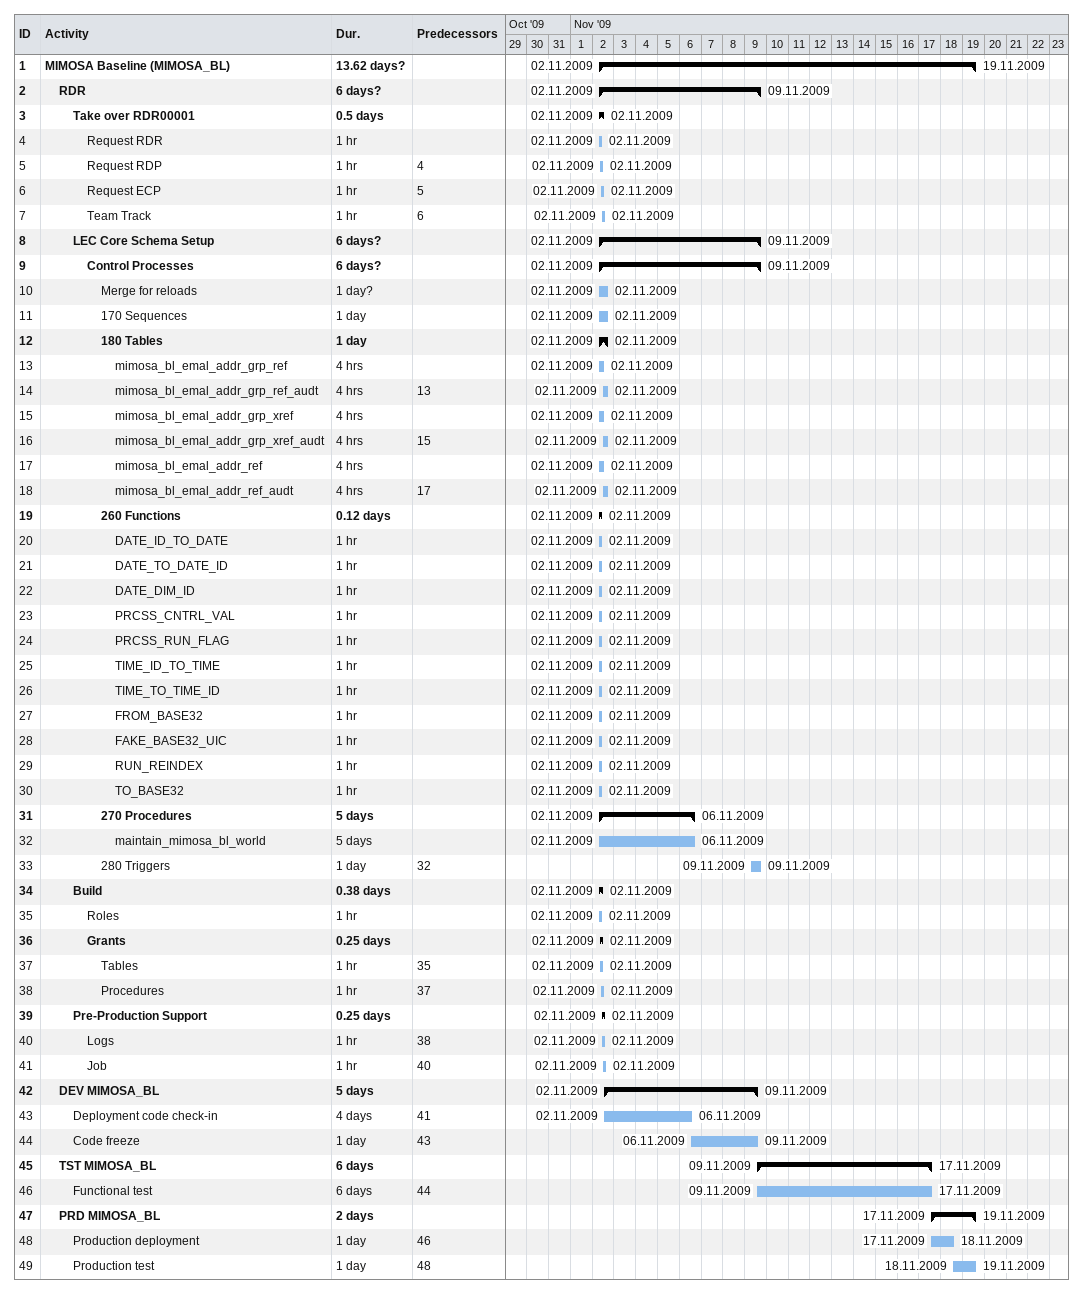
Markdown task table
| ID | Level | Task | Duration | Start | Finish | Predecessors |
|---|---|---|---|---|---|---|
| 1 | 1 | **MIMOSA Baseline (MIMOSA_BL)** | 13.62d? | 2009-11-02 | 2009-11-19 |  |
| 2 | 2 | **RDR** | 6d? | 2009-11-02 | 2009-11-09 |  |
| 3 | 3 | **Take over RDR00001** | 0.5d | 2009-11-02 | 2009-11-02 |  |
| 4 | 4 | Request RDR | 1h | 2009-11-02 | 2009-11-02 |  |
| 5 | 4 | Request RDP | 1h | 2009-11-02 | 2009-11-02 | 4 |
| 6 | 4 | Request ECP | 1h | 2009-11-02 | 2009-11-02 | 5 |
| 7 | 4 | Team Track | 1h | 2009-11-02 | 2009-11-02 | 6 |
| 8 | 3 | **LEC Core Schema Setup** | 6d? | 2009-11-02 | 2009-11-09 |  |
| 9 | 4 | **Control Processes** | 6d? | 2009-11-02 | 2009-11-09 |  |
| 10 | 5 | Merge for reloads | 1d? | 2009-11-02 | 2009-11-02 |  |
| 11 | 5 | 170 Sequences | 1d | 2009-11-02 | 2009-11-02 |  |
| 12 | 5 | **180 Tables** | 1d | 2009-11-02 | 2009-11-02 |  |
| 13 | 6 | mimosa_bl_emal_addr_grp_ref | 4h | 2009-11-02 | 2009-11-02 |  |
| 14 | 6 | mimosa_bl_emal_addr_grp_ref_audt | 4h | 2009-11-02 | 2009-11-02 | 13 |
| 15 | 6 | mimosa_bl_emal_addr_grp_xref | 4h | 2009-11-02 | 2009-11-02 |  |
| 16 | 6 | mimosa_bl_emal_addr_grp_xref_audt | 4h | 2009-11-02 | 2009-11-02 | 15 |
| 17 | 6 | mimosa_bl_emal_addr_ref | 4h | 2009-11-02 | 2009-11-02 |  |
| 18 | 6 | mimosa_bl_emal_addr_ref_audt | 4h | 2009-11-02 | 2009-11-02 | 17 |
| 19 | 5 | **260 Functions** | 0.12d | 2009-11-02 | 2009-11-02 |  |
| 20 | 6 | DATE_ID_TO_DATE | 1h | 2009-11-02 | 2009-11-02 |  |
| 21 | 6 | DATE_TO_DATE_ID | 1h | 2009-11-02 | 2009-11-02 |  |
| 22 | 6 | DATE_DIM_ID | 1h | 2009-11-02 | 2009-11-02 |  |
| 23 | 6 | PRCSS_CNTRL_VAL | 1h | 2009-11-02 | 2009-11-02 |  |
| 24 | 6 | PRCSS_RUN_FLAG | 1h | 2009-11-02 | 2009-11-02 |  |
| 25 | 6 | TIME_ID_TO_TIME | 1h | 2009-11-02 | 2009-11-02 |  |
| 26 | 6 | TIME_TO_TIME_ID | 1h | 2009-11-02 | 2009-11-02 |  |
| 27 | 6 | FROM_BASE32 | 1h | 2009-11-02 | 2009-11-02 |  |
| 28 | 6 | FAKE_BASE32_UIC | 1h | 2009-11-02 | 2009-11-02 |  |
| 29 | 6 | RUN_REINDEX | 1h | 2009-11-02 | 2009-11-02 |  |
| 30 | 6 | TO_BASE32 | 1h | 2009-11-02 | 2009-11-02 |  |
| 31 | 5 | **270 Procedures** | 5d | 2009-11-02 | 2009-11-06 |  |
| 32 | 6 | maintain_mimosa_bl_world | 5d | 2009-11-02 | 2009-11-06 |  |
| 33 | 5 | 280 Triggers | 1d | 2009-11-09 | 2009-11-09 | 32 |
| 34 | 3 | **Build** | 0.38d | 2009-11-02 | 2009-11-02 |  |
| 35 | 4 | Roles | 1h | 2009-11-02 | 2009-11-02 |  |
| 36 | 4 | **Grants** | 0.25d | 2009-11-02 | 2009-11-02 |  |
| 37 | 5 | Tables | 1h | 2009-11-02 | 2009-11-02 | 35 |
| 38 | 5 | Procedures | 1h | 2009-11-02 | 2009-11-02 | 37 |
| 39 | 3 | **Pre-Production Support** | 0.25d | 2009-11-02 | 2009-11-02 |  |
| 40 | 4 | Logs | 1h | 2009-11-02 | 2009-11-02 | 38 |
| 41 | 4 | Job | 1h | 2009-11-02 | 2009-11-02 | 40 |
| 42 | 2 | **DEV MIMOSA_BL** | 5d | 2009-11-02 | 2009-11-09 |  |
| 43 | 3 | Deployment code check-in | 4d | 2009-11-02 | 2009-11-06 | 41 |
| 44 | 3 | Code freeze | 1d | 2009-11-06 | 2009-11-09 | 43 |
| 45 | 2 | **TST MIMOSA_BL** | 6d | 2009-11-09 | 2009-11-17 |  |
| 46 | 3 | Functional test | 6d | 2009-11-09 | 2009-11-17 | 44 |
| 47 | 2 | **PRD MIMOSA_BL** | 2d | 2009-11-17 | 2009-11-19 |  |
| 48 | 3 | Production deployment | 1d | 2009-11-17 | 2009-11-18 | 46 |
| 49 | 3 | Production test | 1d | 2009-11-18 | 2009-11-19 | 48 |
